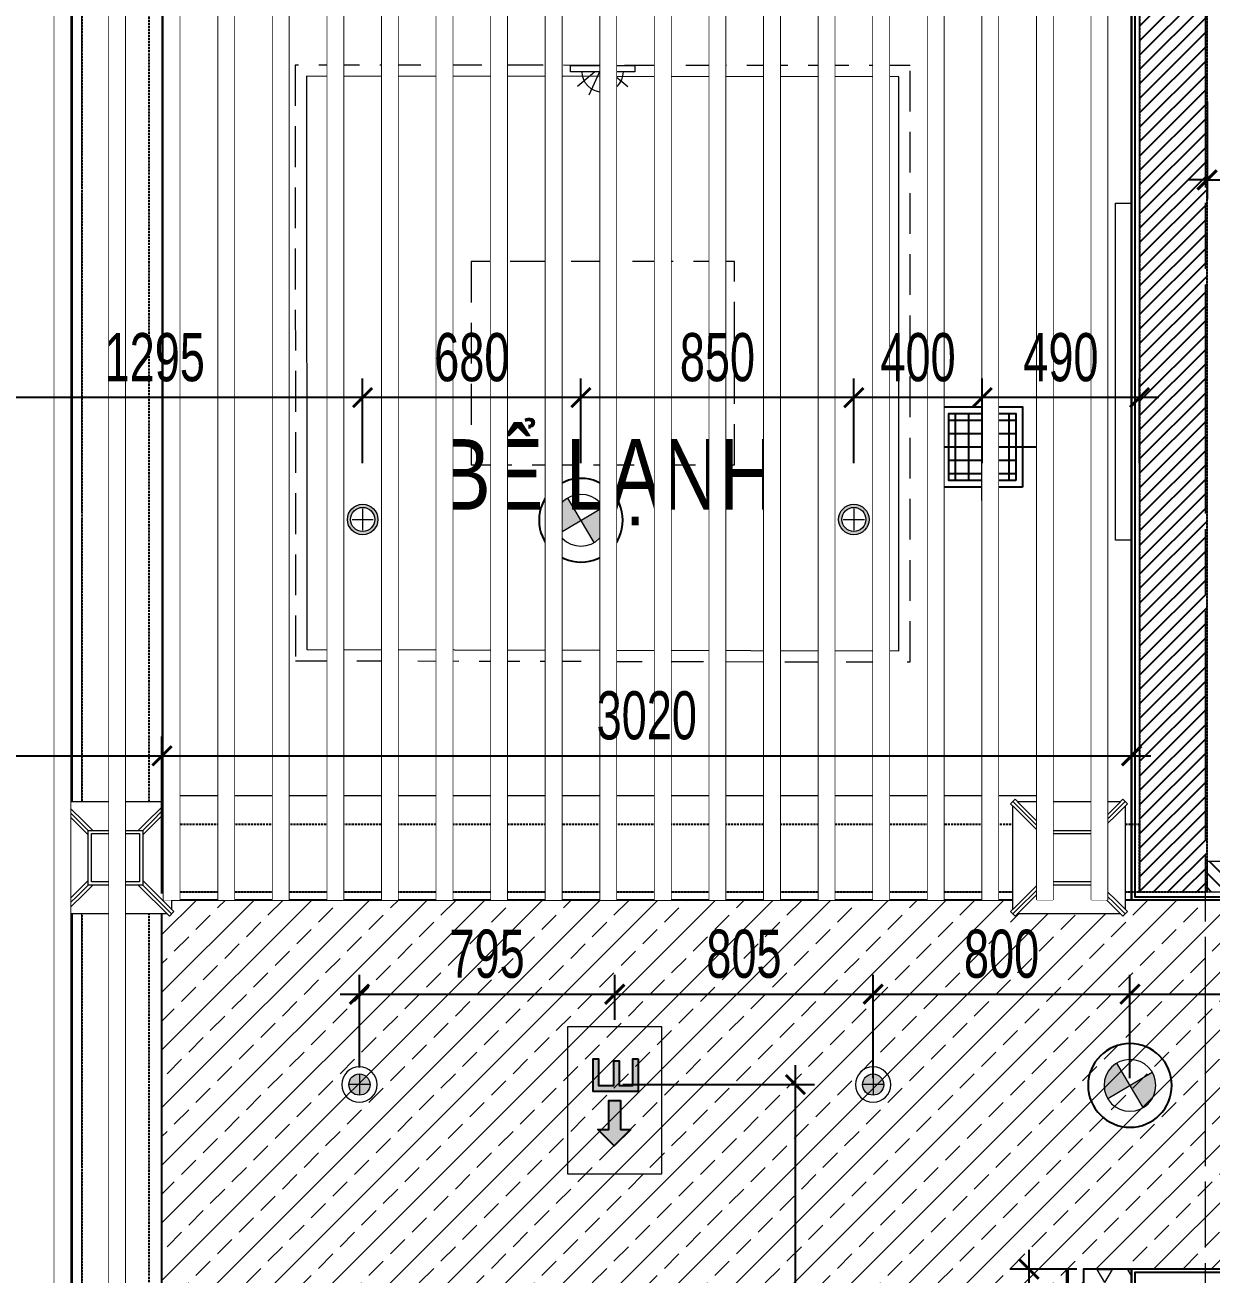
# Model space of a CAD drawing. Header units: millimetres. Extents: x -343543 to 400519, y -115663 to 104219.
# Drawn here: x -257931 to -254237, y 14710 to 18600 of the extents above; entities that cross this region are included whole.
import ezdxf
from ezdxf.xclip import XClip

# ---------------------------------------------------------------- set-up
doc = ezdxf.new("R2010")
doc.units = ezdxf.units.MM
doc.header["$XCLIPFRAME"] = 0
for name, pattern in [('HIDDEN2', [0.1875, 0.125, -0.0625]), ('XREF MAT BANG TUONG XAY$0$01.Xref _MB T1$0$HIDDEN', [9.525, 6.35, -3.175]), ('XREF MAT BANG TUONG XAY$0$CENTER', [50.8, 31.75, -6.35, 6.35, -6.35]), ('XREF MAT BANG TUONG XAY$0$xref_IKIGAI_Cot$0$HIDDEN', [9.525, 6.35, -3.175])]:
    doc.linetypes.add(name, pattern=pattern)
doc.layers.get('0').update_dxf_attribs({"color": 231, "lineweight": 0})
doc.layers.get('DefPoints').update_dxf_attribs({"color": 191})
for name, color, linetype, lineweight in [('01.Xref _MB T1$0$A-FURN', 251, 'Continuous', 5), ('1-INNO-E-Emergency', 1, 'EME', 5), ('A-CLNG', 157, 'Continuous', 25), ('A-FLOR-PRTN', 161, 'Continuous', 9), ('A-OPEN', 20, 'Continuous', 9), ('A-PATT', 252, 'Continuous', 9), ('A-SYMBOLS', 10, 'Continuous', 13), ('E-EX', 3, 'Continuous', 25), ('fix lighting', 2, 'Continuous', 5), ('SME-E-LTG-DIM', 55, 'Continuous', 18), ('XREF MAT BANG NOI THAT$0$01.Xref _MB T1$0$A-FURN', 8, 'Continuous', 5), ('XREF MAT BANG TUONG XAY$0$$1$A-TEXT', 8, 'Continuous', 25), ('XREF MAT BANG TUONG XAY$0$01.Xref _MB T1$0$A-FURN', 8, 'Continuous', 5), ('XREF MAT BANG TUONG XAY$0$01.Xref _MB T1$0$A-HIDD', 8, 'XREF MAT BANG TUONG XAY$0$01.Xref _MB T1$0$HIDDEN', 9), ('XREF MAT BANG TUONG XAY$0$A-GRID', 8, 'XREF MAT BANG TUONG XAY$0$CENTER', 15), ('XREF MAT BANG TUONG XAY$0$A-WALL-INT', 8, 'Continuous', 9)]:
    doc.layers.add(name, color=color, linetype=linetype, lineweight=lineweight)
doc.layers.add('fix lightting red', color=1, linetype='Continuous', lineweight=5, true_color=0xff0000)
for name, color, linetype in [('INNO-GIOTHAI', 20, 'Continuous'), ('XREF MAT BANG TUONG XAY$0$A-FNSH', 8, 'Continuous'), ('XREF MAT BANG TUONG XAY$0$A-FURN', 8, 'Continuous'), ('XREF MAT BANG TUONG XAY$0$A-PATT', 8, 'Continuous'), ('XREF MAT BANG TUONG XAY$0$xref_IKIGAI_Cot$0$S-HIDD', 8, 'XREF MAT BANG TUONG XAY$0$xref_IKIGAI_Cot$0$HIDDEN')]:
    doc.layers.add(name, color=color, linetype=linetype)
doc.styles.add('ROMANSssss', font='vntimeh.shx', dxfattribs={"width": 0.7})
doc.styles.add('SM-DIMTEXT', font='SME.shx', dxfattribs={"width": 0.7})
doc.styles.add('XREF MAT BANG TUONG XAY$0$01.Xref _MB T1$0$Standard', font='arial.ttf')
doc.styles.add('XREF MAT BANG TUONG XAY$0$Arial', font='arial.ttf', dxfattribs={"width": 0.8})
doc.linetypes.add('EME', pattern='A,2463.214661,-165.6529,["E",ROMANSssss,S=300,R=360,X=0,Y=-153.361507],-321.423057,2528.257516', length=5478.548134)
doc.dimstyles.new('SDIM-100', dxfattribs={"dimscale": 100, "dimtxt": 2, "dimasz": 0.6, "dimexe": 0.6, "dimexo": 0.2, "dimgap": 0.5, "dimtad": 1, "dimdec": 0, "dimzin": 12, "dimtxsty": 'SM-DIMTEXT', "dimblk": 'ARCHTICK', "dimblk1": 'ARCHTICK', "dimblk2": 'ARCHTICK', "dimcen": 0.12, "dimdle": 0.6, "dimclrd": 7, "dimclre": 8, "dimadec": 0, "dimazin": 3, "dimtfac": 2, "dimtix": 1, "dimtmove": 1, "dimatfit": 3, "dimfxl": 1, "dimtzin": 0, "dimarcsym": 1})
doc.dimstyles.new('XREF MAT BANG TUONG XAY$0$01.Xref _MB T1$0$Standard', dxfattribs={"dimtxt": 0.18, "dimasz": 0.18, "dimexe": 0.18, "dimexo": 0.0625, "dimgap": 0.09, "dimtad": 0, "dimtih": 1, "dimtoh": 1, "dimdec": 4, "dimzin": 0, "dimdsep": 46, "dimtxsty": 'XREF MAT BANG TUONG XAY$0$01.Xref _MB T1$0$Standard', "dimcen": 0.09, "dimadec": 0, "dimazin": 0, "dimtfac": 1, "dimtdec": 4, "dimtofl": 0, "dimtmove": 0, "dimatfit": 3, "dimfxl": 1, "dimtolj": 1, "dimtzin": 0, "dimarcsym": 0})

# ---------------------------------------------------------------- blocks, each defined once
blk = doc.blocks.new('XREF MAT BANG TUONG XAY$0$00.xref_IKIGAI_Truc')
at = {"layer": 'XREF MAT BANG TUONG XAY$0$A-GRID', "color": 8, "ltscale": 20}
for points in [[(5100, -3895), (5100, 22924.4)], [(8600, -4179.1), (8600, 22924.4)]]:
    blk.add_lwpolyline(points, dxfattribs=at)
blk = doc.blocks.new('*D1903')
at = {"color": 0, "lineweight": -2, "transparency": 16777216}
for p, q in [((5066.4, 18592.1), (5066.4, 14813.6)), ((5066.6, 14813.8), (5067.7, 14813.8)), ((5069.8, 14813.8), (5068.7, 14813.8)), ((5070, 14761.9), (5070, 14814))]:
    blk.add_line(p, q, dxfattribs=at)
at = {"color": 0, "transparency": 16777216}
for points in [[(5066.6, 14813.8), (5066.6, 14813.8), (5066.4, 14813.8)], [(5069.8, 14813.8), (5069.8, 14813.8), (5070, 14813.8)]]:
    blk.add_solid(points, dxfattribs=at)
at = {"layer": 'DefPoints', "color": 0, "transparency": 16777216}
for p in [(5066.4, 18592.2), (5066.4, 14813.8), (5070, 14761.9)]:
    blk.add_point(p, dxfattribs=at)
at = {"color": 0, "transparency": 16777216, "insert": (5068.2, 14813.8), "char_height": 0.18, "attachment_point": 5, "style": 'XREF MAT BANG TUONG XAY$0$01.Xref _MB T1$0$Standard'}
blk.add_mtext('\\A1;3.5833', dxfattribs=at)
blk = doc.blocks.new('XREF MAT BANG TUONG XAY$0$xref_IKIGAI_Cot')
at = {"layer": 'XREF MAT BANG TUONG XAY$0$A-GRID', "color": 8, "ltscale": 20}
for points in [[(5100, -3895), (5100, 22924.4)], [(8600, -4179.1), (8600, 22924.4)]]:
    blk.add_lwpolyline(points, dxfattribs=at)
at = {"layer": 'XREF MAT BANG TUONG XAY$0$xref_IKIGAI_Cot$0$S-HIDD', "color": 8}
for points in [[(5100, 9990), (5310, 9990), (5310, 19190), (5100, 19190)], [(8395, 15900), (8605, 15900), (8605, 19190), (8395, 19190)], [(8395, 16110.5), (5310, 16110.5), (5310, 15900.5), (8395, 15900.5)]]:
    blk.add_lwpolyline(points, close=True, dxfattribs=at)
blk = doc.blocks.new('*U231')
at = {"layer": 'XREF MAT BANG TUONG XAY$0$A-PATT'}
h = blk.add_hatch(dxfattribs=at)
h.set_pattern_fill('ANSI31', color=8, scale=10)
h.set_pattern_definition([(45, (38646.79, -11293.564), (-22.45064, 22.45064), [])])
h.paths.add_polyline_path([(-38.7, 47.5), (3161.3, 47.5), (3161.3, -162.5), (-38.7, -162.5)])
at = {"layer": 'XREF MAT BANG TUONG XAY$0$A-WALL-INT', "color": 8}
blk.add_lwpolyline([(-38.7, 47.5), (3161.3, 47.5), (3161.3, -162.5), (-38.7, -162.5)], close=True, dxfattribs=at)
blk = doc.blocks.new('*U288')
at = {"layer": 'XREF MAT BANG TUONG XAY$0$A-PATT'}
h = blk.add_hatch(dxfattribs=at)
h.set_pattern_fill('ANSI31', color=8, scale=10)
h.set_pattern_definition([(45, (36551.79, -11178.564), (-22.45064, 22.45064), [])])
h.paths.add_polyline_path([(-38.7, 47.5), (1066.3, 47.5), (1066.3, -47.5), (-38.7, -47.5)])
at = {"layer": 'XREF MAT BANG TUONG XAY$0$A-WALL-INT', "color": 8}
blk.add_lwpolyline([(-38.7, 47.5), (1066.3, 47.5), (1066.3, -47.5), (-38.7, -47.5)], close=True, dxfattribs=at)
blk = doc.blocks.new('XREF MAT BANG NOI THAT$0$den')
at = {"color": 8}
blk.add_wipeout([(-175, 160.9), (-160.9, 175), (160.9, 175), (175, 160.9), (175, -160.9), (160.9, -175), (-160.9, -175), (-175, -160.9)], dxfattribs=at).dxf.layer = 'XREF MAT BANG NOI THAT$0$01.Xref _MB T1$0$A-FURN'
for p, q in [((-167.9, 182.1), (-182.1, 167.9)), ((-85, 70.9), (-182.1, 167.9)), ((-85, 85), (-175, 175)), ((-70.9, 85), (-167.9, 182.1)), ((70.9, 85), (167.9, 182.1)), ((85, 85), (175, 175)), ((85, 70.9), (182.1, 167.9)), ((167.9, 182.1), (182.1, 167.9)), ((-85, -70.9), (-182.1, -167.9)), ((85, -70.9), (182.1, -167.9)), ((-85, -85), (-175, -175)), ((-70.9, -85), (-167.9, -182.1)), ((70.9, -85), (167.9, -182.1)), ((85, -85), (175, -175)), ((-167.9, -182.1), (-182.1, -167.9)), ((167.9, -182.1), (182.1, -167.9))]:
    blk.add_line(p, q, dxfattribs=at)
for points in [[(-175, -160.9), (-175, 160.9)], [(-160.9, 175), (160.9, 175)], [(175, 160.9), (175, -160.9)], [(160.9, -175), (-160.9, -175)]]:
    blk.add_lwpolyline(points, dxfattribs=at)
for points in [[(-85, 85), (85, 85), (85, -85), (-85, -85)], [(-75, 75), (75, 75), (75, -75), (-75, -75)]]:
    blk.add_lwpolyline(points, close=True, dxfattribs=at)
blk = doc.blocks.new('XREF MAT BANG NOI THAT')
at = {"color": 8}
blk.add_lwpolyline([(8370, 18045), (8370, 16995), (8320, 16995), (8320, 18045)], close=True, dxfattribs=at)
for p in [(5205, 16006.5), (8175, 16006.5)]:
    blk.add_blockref('XREF MAT BANG NOI THAT$0$den', p, dxfattribs=at)
blk.add_lwpolyline([(8350, 15830.5), (8350, 15830.5)], close=True, dxfattribs=at)
blk = doc.blocks.new('LT15')
blk.add_wipeout([(-175, 160.9), (-160.9, 175), (160.9, 175), (175, 160.9), (175, -160.9), (160.9, -175), (-160.9, -175), (-175, -160.9)]).dxf.layer = '01.Xref _MB T1$0$A-FURN'
for p, q in [((-167.9, 182.1), (-182.1, 167.9)), ((-85, 70.9), (-182.1, 167.9)), ((-85, 85), (-175, 175)), ((-70.9, 85), (-167.9, 182.1)), ((70.9, 85), (167.9, 182.1)), ((85, 85), (175, 175)), ((85, 70.9), (182.1, 167.9)), ((167.9, 182.1), (182.1, 167.9)), ((-85, -70.9), (-182.1, -167.9)), ((85, -70.9), (182.1, -167.9)), ((-85, -85), (-175, -175)), ((-70.9, -85), (-167.9, -182.1)), ((70.9, -85), (167.9, -182.1)), ((85, -85), (175, -175)), ((-167.9, -182.1), (-182.1, -167.9)), ((167.9, -182.1), (182.1, -167.9))]:
    blk.add_line(p, q)
for points in [[(-175, -160.9), (-175, 160.9)], [(-160.9, 175), (160.9, 175)], [(175, 160.9), (175, -160.9)], [(160.9, -175), (-160.9, -175)]]:
    blk.add_lwpolyline(points)
for points in [[(-85, 85), (85, 85), (85, -85), (-85, -85)], [(-75, 75), (75, 75), (75, -75), (-75, -75)]]:
    blk.add_lwpolyline(points, close=True)
blk = doc.blocks.new('LT14')
blk.add_lwpolyline([(20, -100), (20, 100), (0, 100), (0, -100)], close=True)
for points in [[(20, 23.9), (65.5, 78.2)], [(20, 9.1), (92.8, 42.3)], [(20, 0), (102, 0)], [(20, -9.1), (92.8, -42.3)], [(20, -23.9), (65.5, -78.2)]]:
    blk.add_lwpolyline(points)
blk.add_arc((20, 0), 63.8, 270, 90)
blk = doc.blocks.new('DenSanTuongT1Ikigai')
at = {"layer": 'fix lighting'}
for p in [(5205, 16006.5), (8175, 16006.5)]:
    blk.add_blockref('LT15', p, dxfattribs=at)
at = {"layer": 'fix lightting red', "xscale": -1.000000000000001, "rotation": 90}
blk.add_blockref('LT14', (6722.3, 18474.3), dxfattribs=at)
blk = doc.blocks.new('*U617')
blk.add_lwpolyline([(-50, 7913.6), (0, 7913.6), (0, -741.4), (-50, -741.4)], close=True)
blk.add_wipeout([(-50, 7913.6), (0, 7913.6), (0, -741.4), (-50, -741.4)])
blk = doc.blocks.new('*U619')
blk.add_lwpolyline([(-50, 1957.1), (0, 1957.1), (0, -6697.9), (-50, -6697.9)], close=True)
blk.add_wipeout([(-50, 1957.1), (0, 1957.1), (0, -6697.9), (-50, -6697.9)])
blk = doc.blocks.new('*U620')
blk.add_lwpolyline([(-50, -3692.9), (0, -3692.9), (0, -6697.9), (-50, -6697.9)], close=True)
blk.add_wipeout([(-50, -3692.9), (0, -3692.9), (0, -6697.9), (-50, -6697.9)])
blk = doc.blocks.new('*U621')
blk.add_lwpolyline([(-50, -3692.9), (0, -3692.9), (0, -6697.9), (-50, -6697.9)], close=True)
blk.add_wipeout([(-50, -3692.9), (0, -3692.9), (0, -6697.9), (-50, -6697.9)])
blk = doc.blocks.new('nnnndgnb')
at = {"layer": 'A-PATT'}
for name, p in [('*U617', (3740, -481.7)), ('*U619', (3910, 5474.9)), ('*U620', (4080, 11124.9)), ('*U620', (4250, 11124.9)), ('*U620', (4420, 11124.9)), ('*U620', (4590, 11124.9)), ('*U620', (4760, 11124.9)), ('*U620', (4930, 11124.9)), ('*U620', (5100, 11124.9)), ('*U621', (5270, 11124.9)), ('*U620', (5440, 11124.9)), ('*U620', (5610, 11124.9)), ('*U620', (5780, 11124.9)), ('*U620', (5950, 11124.9)), ('*U620', (6120, 11124.9)), ('*U620', (6290, 11124.9)), ('*U620', (6460, 11124.9)), ('*U620', (6630, 11124.9)), ('*U620', (6800, 11124.9)), ('*U620', (6970, 11124.9))]:
    blk.add_blockref(name, p, dxfattribs=at)
blk = doc.blocks.new('_ArchTick')
at = {"color": 0, "linetype": 'ByBlock', "const_width": 0.15}
blk.add_lwpolyline([(-0.5, -0.5), (0.5, 0.5)], dxfattribs=at)
blk = doc.blocks.new('*D970')
at = {"layer": 'DefPoints', "color": 0, "transparency": 16777216}
for p in [(-254949.2, 17439.5), (-254949.2, 17215.4), (-254459, 17215.4)]:
    blk.add_point(p, dxfattribs=at)
at = {"layer": 'SME-E-LTG-DIM', "color": 8, "lineweight": -2, "transparency": 16777216}
for p, q in [((-254949.2, 17235.4), (-254949.2, 17499.5)), ((-254459, 17235.4), (-254459, 17499.5))]:
    blk.add_line(p, q, dxfattribs=at)
at = {"layer": 'SME-E-LTG-DIM', "color": 7, "lineweight": -2, "transparency": 16777216}
blk.add_line((-254399, 17439.5), (-255009.2, 17439.5), dxfattribs=at)
at = {"layer": 'SME-E-LTG-DIM', "color": 7, "lineweight": -2, "transparency": 16777216, "xscale": 60, "yscale": 60, "zscale": 60, "rotation": 180}
blk.add_blockref('_ArchTick', (-254949.2, 17439.5), dxfattribs=at)
at = {"layer": 'SME-E-LTG-DIM', "color": 7, "lineweight": -2, "transparency": 16777216, "xscale": 60, "yscale": 60, "zscale": 60}
blk.add_blockref('_ArchTick', (-254459, 17439.5), dxfattribs=at)
at = {"layer": 'SME-E-LTG-DIM', "color": 0, "transparency": 16777216, "insert": (-254704.1, 17564.5), "char_height": 150, "attachment_point": 5, "style": 'SM-DIMTEXT'}
blk.add_mtext('490', dxfattribs=at)
blk = doc.blocks.new('*D971')
at = {"layer": 'DefPoints', "color": 0, "transparency": 16777216}
for p in [(-255349, 17439.5), (-255349, 17215.4), (-254949.2, 17215.4)]:
    blk.add_point(p, dxfattribs=at)
at = {"layer": 'SME-E-LTG-DIM', "color": 8, "lineweight": -2, "transparency": 16777216}
for p, q in [((-255349, 17235.4), (-255349, 17499.5)), ((-254949.2, 17235.4), (-254949.2, 17499.5))]:
    blk.add_line(p, q, dxfattribs=at)
at = {"layer": 'SME-E-LTG-DIM', "color": 7, "lineweight": -2, "transparency": 16777216}
blk.add_line((-254889.2, 17439.5), (-255409, 17439.5), dxfattribs=at)
at = {"layer": 'SME-E-LTG-DIM', "color": 7, "lineweight": -2, "transparency": 16777216, "xscale": 60, "yscale": 60, "zscale": 60, "rotation": 180}
blk.add_blockref('_ArchTick', (-255349, 17439.5), dxfattribs=at)
at = {"layer": 'SME-E-LTG-DIM', "color": 7, "lineweight": -2, "transparency": 16777216, "xscale": 60, "yscale": 60, "zscale": 60}
blk.add_blockref('_ArchTick', (-254949.2, 17439.5), dxfattribs=at)
at = {"layer": 'SME-E-LTG-DIM', "color": 0, "transparency": 16777216, "insert": (-255149.1, 17564.5), "char_height": 150, "attachment_point": 5, "style": 'SM-DIMTEXT'}
blk.add_mtext('400', dxfattribs=at)
blk = doc.blocks.new('*D972')
at = {"layer": 'DefPoints', "color": 0, "transparency": 16777216}
for p in [(-256199, 17439.5), (-256199, 17215.4), (-255349, 17215.4)]:
    blk.add_point(p, dxfattribs=at)
at = {"layer": 'SME-E-LTG-DIM', "color": 8, "lineweight": -2, "transparency": 16777216}
for p, q in [((-256199, 17235.4), (-256199, 17499.5)), ((-255349, 17235.4), (-255349, 17499.5))]:
    blk.add_line(p, q, dxfattribs=at)
at = {"layer": 'SME-E-LTG-DIM', "color": 7, "lineweight": -2, "transparency": 16777216}
blk.add_line((-255289, 17439.5), (-256259, 17439.5), dxfattribs=at)
at = {"layer": 'SME-E-LTG-DIM', "color": 7, "lineweight": -2, "transparency": 16777216, "xscale": 60, "yscale": 60, "zscale": 60, "rotation": 180}
blk.add_blockref('_ArchTick', (-256199, 17439.5), dxfattribs=at)
at = {"layer": 'SME-E-LTG-DIM', "color": 7, "lineweight": -2, "transparency": 16777216, "xscale": 60, "yscale": 60, "zscale": 60}
blk.add_blockref('_ArchTick', (-255349, 17439.5), dxfattribs=at)
at = {"layer": 'SME-E-LTG-DIM', "color": 0, "transparency": 16777216, "insert": (-255774, 17564.5), "char_height": 150, "attachment_point": 5, "style": 'SM-DIMTEXT'}
blk.add_mtext('850', dxfattribs=at)
blk = doc.blocks.new('*D973')
at = {"layer": 'DefPoints', "color": 0, "transparency": 16777216}
for p in [(-256879, 17439.5), (-256879, 17215.4), (-256199, 17215.4)]:
    blk.add_point(p, dxfattribs=at)
at = {"layer": 'SME-E-LTG-DIM', "color": 8, "lineweight": -2, "transparency": 16777216}
for p, q in [((-256879, 17235.4), (-256879, 17499.5)), ((-256199, 17235.4), (-256199, 17499.5))]:
    blk.add_line(p, q, dxfattribs=at)
at = {"layer": 'SME-E-LTG-DIM', "color": 7, "lineweight": -2, "transparency": 16777216}
blk.add_line((-256139, 17439.5), (-256939, 17439.5), dxfattribs=at)
at = {"layer": 'SME-E-LTG-DIM', "color": 7, "lineweight": -2, "transparency": 16777216, "xscale": 60, "yscale": 60, "zscale": 60, "rotation": 180}
blk.add_blockref('_ArchTick', (-256879, 17439.5), dxfattribs=at)
at = {"layer": 'SME-E-LTG-DIM', "color": 7, "lineweight": -2, "transparency": 16777216, "xscale": 60, "yscale": 60, "zscale": 60}
blk.add_blockref('_ArchTick', (-256199, 17439.5), dxfattribs=at)
at = {"layer": 'SME-E-LTG-DIM', "color": 0, "transparency": 16777216, "insert": (-256539, 17564.5), "char_height": 150, "attachment_point": 5, "style": 'SM-DIMTEXT'}
blk.add_mtext('680', dxfattribs=at)
blk = doc.blocks.new('*D974')
at = {"layer": 'DefPoints', "color": 0, "transparency": 16777216}
for p in [(-258174.2, 17764.5), (-258174.2, 17439.5), (-256879, 17215.4)]:
    blk.add_point(p, dxfattribs=at)
at = {"layer": 'SME-E-LTG-DIM', "color": 8, "lineweight": -2, "transparency": 16777216}
for p, q in [((-258174.2, 17744.5), (-258174.2, 17379.5)), ((-256879, 17235.4), (-256879, 17499.5))]:
    blk.add_line(p, q, dxfattribs=at)
at = {"layer": 'SME-E-LTG-DIM', "color": 7, "lineweight": -2, "transparency": 16777216}
blk.add_line((-256819, 17439.5), (-258234.2, 17439.5), dxfattribs=at)
at = {"layer": 'SME-E-LTG-DIM', "color": 7, "lineweight": -2, "transparency": 16777216, "xscale": 60, "yscale": 60, "zscale": 60, "rotation": 180}
blk.add_blockref('_ArchTick', (-258174.2, 17439.5), dxfattribs=at)
at = {"layer": 'SME-E-LTG-DIM', "color": 7, "lineweight": -2, "transparency": 16777216, "xscale": 60, "yscale": 60, "zscale": 60}
blk.add_blockref('_ArchTick', (-256879, 17439.5), dxfattribs=at)
at = {"layer": 'SME-E-LTG-DIM', "color": 0, "transparency": 16777216, "insert": (-257526.6, 17564.5), "char_height": 150, "attachment_point": 5, "style": 'SM-DIMTEXT'}
blk.add_mtext('1295', dxfattribs=at)
blk = doc.blocks.new('*D975')
at = {"layer": 'DefPoints', "color": 0, "transparency": 16777216}
for p in [(-256093.7, 15581.5), (-256093.7, 15481.8), (-256889, 15333)]:
    blk.add_point(p, dxfattribs=at)
at = {"layer": 'SME-E-LTG-DIM', "color": 8, "lineweight": -2, "transparency": 16777216}
for p, q in [((-256889, 15353), (-256889, 15641.5)), ((-256093.7, 15501.8), (-256093.7, 15641.5))]:
    blk.add_line(p, q, dxfattribs=at)
at = {"layer": 'SME-E-LTG-DIM', "color": 7, "lineweight": -2, "transparency": 16777216}
blk.add_line((-256949, 15581.5), (-256033.7, 15581.5), dxfattribs=at)
at = {"layer": 'SME-E-LTG-DIM', "color": 7, "lineweight": -2, "transparency": 16777216, "xscale": 60, "yscale": 60, "zscale": 60, "rotation": 180}
blk.add_blockref('_ArchTick', (-256889, 15581.5), dxfattribs=at)
at = {"layer": 'SME-E-LTG-DIM', "color": 7, "lineweight": -2, "transparency": 16777216, "xscale": 60, "yscale": 60, "zscale": 60}
blk.add_blockref('_ArchTick', (-256093.7, 15581.5), dxfattribs=at)
at = {"layer": 'SME-E-LTG-DIM', "color": 0, "transparency": 16777216, "insert": (-256491.4, 15706.5), "char_height": 150, "attachment_point": 5, "style": 'SM-DIMTEXT'}
blk.add_mtext('795', dxfattribs=at)
blk = doc.blocks.new('*D976')
at = {"layer": 'DefPoints', "color": 0, "transparency": 16777216}
for p in [(-255289, 15581.5), (-256093.7, 15481.8), (-255289, 15300)]:
    blk.add_point(p, dxfattribs=at)
at = {"layer": 'SME-E-LTG-DIM', "color": 8, "lineweight": -2, "transparency": 16777216}
for p, q in [((-256093.7, 15501.8), (-256093.7, 15641.5)), ((-255289, 15320), (-255289, 15641.5))]:
    blk.add_line(p, q, dxfattribs=at)
at = {"layer": 'SME-E-LTG-DIM', "color": 7, "lineweight": -2, "transparency": 16777216}
blk.add_line((-256153.7, 15581.5), (-255229, 15581.5), dxfattribs=at)
at = {"layer": 'SME-E-LTG-DIM', "color": 7, "lineweight": -2, "transparency": 16777216, "xscale": 60, "yscale": 60, "zscale": 60, "rotation": 180}
blk.add_blockref('_ArchTick', (-256093.7, 15581.5), dxfattribs=at)
at = {"layer": 'SME-E-LTG-DIM', "color": 7, "lineweight": -2, "transparency": 16777216, "xscale": 60, "yscale": 60, "zscale": 60}
blk.add_blockref('_ArchTick', (-255289, 15581.5), dxfattribs=at)
at = {"layer": 'SME-E-LTG-DIM', "color": 0, "transparency": 16777216, "insert": (-255691.4, 15706.5), "char_height": 150, "attachment_point": 5, "style": 'SM-DIMTEXT'}
blk.add_mtext('805', dxfattribs=at)
blk = doc.blocks.new('*D977')
at = {"layer": 'DefPoints', "color": 0, "transparency": 16777216}
for p in [(-254489, 15581.5), (-255289, 15300), (-254489, 15300)]:
    blk.add_point(p, dxfattribs=at)
at = {"layer": 'SME-E-LTG-DIM', "color": 8, "lineweight": -2, "transparency": 16777216}
for p, q in [((-255289, 15320), (-255289, 15641.5)), ((-254489, 15320), (-254489, 15641.5))]:
    blk.add_line(p, q, dxfattribs=at)
at = {"layer": 'SME-E-LTG-DIM', "color": 7, "lineweight": -2, "transparency": 16777216}
blk.add_line((-255349, 15581.5), (-254429, 15581.5), dxfattribs=at)
at = {"layer": 'SME-E-LTG-DIM', "color": 7, "lineweight": -2, "transparency": 16777216, "xscale": 60, "yscale": 60, "zscale": 60, "rotation": 180}
blk.add_blockref('_ArchTick', (-255289, 15581.5), dxfattribs=at)
at = {"layer": 'SME-E-LTG-DIM', "color": 7, "lineweight": -2, "transparency": 16777216, "xscale": 60, "yscale": 60, "zscale": 60}
blk.add_blockref('_ArchTick', (-254489, 15581.5), dxfattribs=at)
at = {"layer": 'SME-E-LTG-DIM', "color": 0, "transparency": 16777216, "insert": (-254889, 15706.5), "char_height": 150, "attachment_point": 5, "style": 'SM-DIMTEXT'}
blk.add_mtext('800', dxfattribs=at)
blk = doc.blocks.new('*D978')
at = {"layer": 'DefPoints', "color": 0, "transparency": 16777216}
for p in [(-253689, 15581.5), (-254489, 15300), (-253689, 15300)]:
    blk.add_point(p, dxfattribs=at)
at = {"layer": 'SME-E-LTG-DIM', "color": 8, "lineweight": -2, "transparency": 16777216}
for p, q in [((-254489, 15320), (-254489, 15641.5)), ((-253689, 15320), (-253689, 15641.5))]:
    blk.add_line(p, q, dxfattribs=at)
at = {"layer": 'SME-E-LTG-DIM', "color": 7, "lineweight": -2, "transparency": 16777216}
blk.add_line((-254549, 15581.5), (-253629, 15581.5), dxfattribs=at)
at = {"layer": 'SME-E-LTG-DIM', "color": 7, "lineweight": -2, "transparency": 16777216, "xscale": 60, "yscale": 60, "zscale": 60, "rotation": 180}
blk.add_blockref('_ArchTick', (-254489, 15581.5), dxfattribs=at)
at = {"layer": 'SME-E-LTG-DIM', "color": 7, "lineweight": -2, "transparency": 16777216, "xscale": 60, "yscale": 60, "zscale": 60}
blk.add_blockref('_ArchTick', (-253689, 15581.5), dxfattribs=at)
at = {"layer": 'SME-E-LTG-DIM', "color": 0, "transparency": 16777216, "insert": (-254089, 15706.5), "char_height": 150, "attachment_point": 5, "style": 'SM-DIMTEXT'}
blk.add_mtext('800', dxfattribs=at)
blk = doc.blocks.new('*D984')
at = {"layer": 'DefPoints', "color": 0, "transparency": 16777216}
for p in [(-256089, 15300), (-255531.2, 15300), (-256089, 12975)]:
    blk.add_point(p, dxfattribs=at)
at = {"layer": 'SME-E-LTG-DIM', "color": 7, "lineweight": -2, "transparency": 16777216}
blk.add_line((-255531.2, 12915), (-255531.2, 15360), dxfattribs=at)
at = {"layer": 'SME-E-LTG-DIM', "color": 8, "lineweight": -2, "transparency": 16777216}
for p, q in [((-256069, 15300), (-255471.2, 15300)), ((-256069, 12975), (-255471.2, 12975))]:
    blk.add_line(p, q, dxfattribs=at)
at = {"layer": 'SME-E-LTG-DIM', "color": 7, "lineweight": -2, "transparency": 16777216, "xscale": 60, "yscale": 60, "zscale": 60}
for p, rotation in [((-255531.2, 15300), 90), ((-255531.2, 12975), 270)]:
    blk.add_blockref('_ArchTick', p, dxfattribs=dict(at, rotation=rotation))
at = {"layer": 'SME-E-LTG-DIM', "color": 0, "transparency": 16777216, "insert": (-255656.2, 14137.5), "char_height": 150, "attachment_point": 5, "rotation": 90, "style": 'SM-DIMTEXT'}
blk.add_mtext('2325', dxfattribs=at)
blk = doc.blocks.new('*D986')
at = {"layer": 'DefPoints', "color": 0, "transparency": 16777216}
for p in [(-254803.1, 14725), (-254634, 14725), (-254634, 11375)]:
    blk.add_point(p, dxfattribs=at)
at = {"layer": 'SME-E-LTG-DIM', "color": 7, "lineweight": -2, "transparency": 16777216}
blk.add_line((-254803.1, 11315), (-254803.1, 14785), dxfattribs=at)
at = {"layer": 'SME-E-LTG-DIM', "color": 8, "lineweight": -2, "transparency": 16777216}
for p, q in [((-254654, 14725), (-254863.1, 14725)), ((-254654, 11375), (-254863.1, 11375))]:
    blk.add_line(p, q, dxfattribs=at)
at = {"layer": 'SME-E-LTG-DIM', "color": 7, "lineweight": -2, "transparency": 16777216, "xscale": 60, "yscale": 60, "zscale": 60}
for p, rotation in [((-254803.1, 14725), 90), ((-254803.1, 11375), 270)]:
    blk.add_blockref('_ArchTick', p, dxfattribs=dict(at, rotation=rotation))
at = {"layer": 'SME-E-LTG-DIM', "color": 0, "transparency": 16777216, "insert": (-254928.1, 13050), "char_height": 150, "attachment_point": 5, "rotation": 90, "style": 'SM-DIMTEXT'}
blk.add_mtext('3350', dxfattribs=at)
blk = doc.blocks.new('*D1047')
at = {"layer": 'DefPoints', "color": 0, "transparency": 16777216}
for p in [(-253944, 18433.6), (-254249, 18382.2), (-253944, 18117.4)]:
    blk.add_point(p, dxfattribs=at)
at = {"layer": 'SME-E-LTG-DIM', "color": 8, "lineweight": -2, "transparency": 16777216}
for p, q in [((-253944, 18413.6), (-253944, 18057.4)), ((-254249, 18362.2), (-254249, 18057.4))]:
    blk.add_line(p, q, dxfattribs=at)
at = {"layer": 'SME-E-LTG-DIM', "color": 7, "lineweight": -2, "transparency": 16777216}
for p, q in [((-254249, 18117.4), (-254309, 18117.4)), ((-254249, 18117.4), (-253944, 18117.4)), ((-253944, 18117.4), (-253884, 18117.4))]:
    blk.add_line(p, q, dxfattribs=at)
at = {"layer": 'SME-E-LTG-DIM', "color": 7, "lineweight": -2, "transparency": 16777216, "xscale": 60, "yscale": 60, "zscale": 60}
blk.add_blockref('_ArchTick', (-254249, 18117.4), dxfattribs=at)
at = {"layer": 'SME-E-LTG-DIM', "color": 7, "lineweight": -2, "transparency": 16777216, "xscale": 60, "yscale": 60, "zscale": 60, "rotation": 180}
blk.add_blockref('_ArchTick', (-253944, 18117.4), dxfattribs=at)
at = {"layer": 'SME-E-LTG-DIM', "color": 0, "transparency": 16777216, "insert": (-254096.5, 18242.4), "char_height": 150, "attachment_point": 5, "style": 'SM-DIMTEXT'}
blk.add_mtext('305', dxfattribs=at)
blk = doc.blocks.new('*D1296')
at = {"layer": 'DefPoints', "color": 0, "transparency": 16777216}
for p in [(-257504, 16324), (-262394, 16062), (-257504, 15875)]:
    blk.add_point(p, dxfattribs=at)
at = {"layer": 'SME-E-LTG-DIM', "color": 8, "lineweight": -2, "transparency": 16777216}
for p, q in [((-262394, 16082), (-262394, 16384)), ((-257504, 15895), (-257504, 16384))]:
    blk.add_line(p, q, dxfattribs=at)
at = {"layer": 'SME-E-LTG-DIM', "color": 7, "lineweight": -2, "transparency": 16777216}
blk.add_line((-262454, 16324), (-257444, 16324), dxfattribs=at)
at = {"layer": 'SME-E-LTG-DIM', "color": 7, "lineweight": -2, "transparency": 16777216, "xscale": 60, "yscale": 60, "zscale": 60, "rotation": 180}
blk.add_blockref('_ArchTick', (-262394, 16324), dxfattribs=at)
at = {"layer": 'SME-E-LTG-DIM', "color": 7, "lineweight": -2, "transparency": 16777216, "xscale": 60, "yscale": 60, "zscale": 60}
blk.add_blockref('_ArchTick', (-257504, 16324), dxfattribs=at)
at = {"layer": 'SME-E-LTG-DIM', "color": 0, "transparency": 16777216, "insert": (-259949, 16449), "char_height": 150, "attachment_point": 5, "style": 'SM-DIMTEXT'}
blk.add_mtext('4890', dxfattribs=at)
blk = doc.blocks.new('*D1297')
at = {"layer": 'DefPoints', "color": 0, "transparency": 16777216}
for p in [(-254484, 16324), (-257504, 15875), (-254484, 15875)]:
    blk.add_point(p, dxfattribs=at)
at = {"layer": 'SME-E-LTG-DIM', "color": 8, "lineweight": -2, "transparency": 16777216}
for p, q in [((-257504, 15895), (-257504, 16384)), ((-254484, 15895), (-254484, 16384))]:
    blk.add_line(p, q, dxfattribs=at)
at = {"layer": 'SME-E-LTG-DIM', "color": 7, "lineweight": -2, "transparency": 16777216}
blk.add_line((-257564, 16324), (-254424, 16324), dxfattribs=at)
at = {"layer": 'SME-E-LTG-DIM', "color": 7, "lineweight": -2, "transparency": 16777216, "xscale": 60, "yscale": 60, "zscale": 60, "rotation": 180}
blk.add_blockref('_ArchTick', (-257504, 16324), dxfattribs=at)
at = {"layer": 'SME-E-LTG-DIM', "color": 7, "lineweight": -2, "transparency": 16777216, "xscale": 60, "yscale": 60, "zscale": 60}
blk.add_blockref('_ArchTick', (-254484, 16324), dxfattribs=at)
at = {"layer": 'SME-E-LTG-DIM', "color": 0, "transparency": 16777216, "insert": (-255994, 16449), "char_height": 150, "attachment_point": 5, "style": 'SM-DIMTEXT'}
blk.add_mtext('3020', dxfattribs=at)
blk = doc.blocks.new('Den downligh su co')
at = {"layer": '1-INNO-E-Emergency'}
h = blk.add_hatch(color=1, dxfattribs=at)
h.dxf.hatch_style = 1
h.paths.add_polyline_path([(-51.3, 51.3), (0, 0), (51.3, 51.3, 0.414214)])
h.paths.add_polyline_path([(0, 0), (-51.3, -51.3, 0.414214), (51.3, -51.3)])
at = {"layer": '1-INNO-E-Emergency', "color": 1}
for points in [[(-51.3, 51.3), (51.3, -51.3)], [(-51.3, -51.3), (51.3, 51.3)]]:
    blk.add_lwpolyline(points, dxfattribs=at)
blk.add_circle((0, 0), 72.5, dxfattribs=at)
at = {"layer": 'DefPoints', "ltscale": 5}
blk.add_circle((0, 0), 117.2, dxfattribs=at)
blk = doc.blocks.new('ĐÈN EXIT CHỈ HƯỚNG')
at = {"lineweight": 9}
h = blk.add_hatch(color=256, dxfattribs=at)
h.paths.add_polyline_path([(-17.9, -64.8), (78.3, -64.8), (78.3, -49.1), (-0.3, -49.1), (-0.3, -8.2), (73.3, -8.2), (73.3, 7.3), (-0.3, 7.3), (-0.3, 52.7), (78.3, 52.7), (78.3, 68.3), (-17.9, 68.3)])
h.paths.add_polyline_path([(-130.5, -43.1), (-130.6, -12.8), (-44.6, -12.8), (-44.6, 21.7), (-130.6, 21.7), (-130.6, 55.2), (-179.6, 6.1)])
blk.add_line((-44.6, 21.7), (-44.6, -12.8))
at = {"lineweight": 15, "flags": 128}
blk.add_lwpolyline([(173.2, -135.6), (173.2, 144.4), (-262.4, 144.4), (-262.4, -135.6)], close=True, dxfattribs=at)
at = {"flags": 128}
for points in [[(-130.6, -43), (-179.6, 6.1), (-130.6, 55.2), (-130.6, 21.7), (-44.6, 21.7), (-44.6, -12.8), (-130.6, -12.8)], [(78.3, -64.8), (-17.9, -64.8), (-17.9, 68.3), (78.3, 68.3), (78.3, 52.7), (-0.3, 52.7), (-0.3, 7.3), (73.3, 7.3), (73.3, -8.2), (-0.3, -8.2), (-0.3, -49.1), (78.3, -49.1)]]:
    blk.add_lwpolyline(points, close=True, dxfattribs=at)
blk = doc.blocks.new('Exit su co')
at = {"layer": '1-INNO-E-Emergency', "xscale": -1.112275862068966, "yscale": 1.112275862068966, "zscale": 1.112275862068966, "rotation": 255.7726182171235}
for p in [(6655, 17060), (8365, 15300)]:
    blk.add_blockref('Den downligh su co', p, dxfattribs=at)
at = {"layer": 'E-EX', "color": 3, "true_color": 0x00ff00, "xscale": 1.05000000000006, "yscale": 1.05000000000006, "zscale": 1.05000000000006, "rotation": 90}
blk.add_blockref('ĐÈN EXIT CHỈ HƯỚNG', (6765, 15300), dxfattribs=at)
blk = doc.blocks.new('LT8A')
at = {"layer": 'A-PATT', "true_color": 0xd6d6d6}
h = blk.add_hatch(dxfattribs=at)
h.set_pattern_fill('_USER', color=254, scale=340, double=1, pattern_type=0)
h.set_pattern_definition([(0, (-1255, -18820), (0, 340), []), (90, (-1255, -18820), (-340, 2e-14), [])])
edge = h.paths.add_edge_path(flags=17)
edge.add_arc((0, 0), 37.5, 0, 360)
edge = h.paths.add_edge_path()
edge.add_arc((0, 0), 47.5, 0, 360)
at = {"layer": 'A-PATT'}
h = blk.add_hatch(color=256, dxfattribs=at)
h.dxf.hatch_style = 1
edge = h.paths.add_edge_path(flags=17)
edge.add_arc((0, 0), 37.5, 0, 360)
edge = h.paths.add_edge_path()
edge.add_arc((0, 0), 47.5, 0, 360)
for points in [[(-33, 0), (33, 0)], [(0, 33), (0, -33)]]:
    blk.add_lwpolyline(points)
for radius in [47.5, 37.5]:
    blk.add_circle((0, 0), radius)
blk = doc.blocks.new('CUA GIO HOI')
at = {"linetype": 'Continuous'}
for p, q in [((104.2, 83.3), (-104.2, 83.3)), ((-83.3, 104.2), (-83.3, -104.2)), ((-41.7, 104.2), (-41.7, -104.2)), ((0, 104.2), (0, -104.2)), ((41.7, 104.2), (41.7, -104.2)), ((83.3, 104.2), (83.3, -104.2)), ((104.2, 41.7), (-104.2, 41.7)), ((104.2, 0), (-104.2, 0)), ((104.2, -41.7), (-104.2, -41.7)), ((104.2, -83.3), (-104.2, -83.3))]:
    blk.add_line(p, q, dxfattribs=at)
at = {"flags": 128}
for points in [[(0, 166.7), (0, -166.7)], [(166.7, 0), (-166.7, 0)]]:
    blk.add_lwpolyline(points, dxfattribs=at)
for points in [[(125, 125), (-125, 125), (-125, -125), (125, -125)], [(104.2, 104.2), (-104.2, 104.2), (-104.2, -104.2), (104.2, -104.2)]]:
    blk.add_lwpolyline(points, close=True, dxfattribs=at)
blk = doc.blocks.new('XR-TRAN_SANH$0$A$C896e62ca')
at = {"layer": 'A-PATT', "true_color": 0x848484}
h = blk.add_hatch(color=252, dxfattribs=at)
h.dxf.hatch_style = 1
edge = h.paths.add_edge_path()
edge.add_arc((0, 0), 33, 0, 360)
at = {"color": 0, "linetype": 'ByBlock'}
for p, q in [((33, 0), (-33, 0)), ((0, 33), (0, -33))]:
    blk.add_line(p, q, dxfattribs=at)
blk.add_circle((0, 0), 33, dxfattribs=at)
for start, end in [(90, 270), (270, 90)]:
    blk.add_arc((0, 0), 55, start, end, dxfattribs=at)
blk = doc.blocks.new('01.Xref _MB T1')
at = {"color": 8}
for points in [[(5350.00011, 15899.99915), (8395, 15900.00022), (8395, 19187.99989), (5399.99067, 19190.00266), (5399.99067, 19100.00025), (5000, 19100), (5000, 19190.00241), (300, 19190.00241), (300.00025, 18999.99692), (210.00036, 18999.99692), (210.00011, 10200), (5350.00011, 10200), (5350.00011, 15899.99915)], [(8605.00011, 15995.00022), (8604.98143, 19189.99915), (11305, 19189.99903)]]:
    blk.add_lwpolyline(points, dxfattribs=at)
for points in [[(3539.99179, 10449.99962), (3540.08991, 10824.96238), (3279.9671, 10825.03045), (3279.9671, 10225.00011), (2149.99201, 10225.00011), (2149.99201, 10825.00851), (1889.9917, 10825.00851), (1889.9917, 10450), (459.99182, 10450), (459.99182, 18879.99404), (5069.99182, 18879.99404), (5069.99182, 10450)], [(5069.98767, 18879.99404), (459.99596, 18879.99404), (460.00011, 10450), (1915.00118, 10450), (1915.00118, 10200), (3515.00118, 10200), (3515.00118, 10450), (5070.00011, 10450)], [(5350, 16199.99915), (8095, 16199.99915), (8095, 18879.99404), (5350, 18879.99404)]]:
    blk.add_lwpolyline(points, close=True, dxfattribs=at)
at = {"layer": 'XREF MAT BANG TUONG XAY$0$01.Xref _MB T1$0$A-FURN', "color": 8}
blk.add_lwpolyline([(5801.23147, 16654.99899), (7645, 16651.2327), (7645, 18438.5185), (5799.68884, 18440.1062)], close=True, dxfattribs=at)
at = {"layer": 'XREF MAT BANG TUONG XAY$0$01.Xref _MB T1$0$A-HIDD', "color": 8, "ltscale": 20}
for points in [[(5766.26164, 16620.07035), (7680, 16616.16113), (7680, 18473.4884), (5764.65855, 18475.13636)], [(6312.9177, 17862.99608), (6312.9177, 17229.6807), (7132.9177, 17229.6807), (7132.9177, 17862.99608)]]:
    blk.add_lwpolyline(points, close=True, dxfattribs=at)
at = {"layer": 'XREF MAT BANG TUONG XAY$0$A-FNSH', "color": 8}
for points in [[(11289.99998, 14715.00011), (8379.99068, 14715.00011), (8380.00025, 11309.99999)], [(14165.00007, 19414.99916), (7544.99993, 19415.00765), (7544.99993, 19174.99886), (8379.99034, 19175.00748), (8380.00005, 15885.00022), (9724.93809, 15884.99914)], [(7544.99993, 19164.99886), (8369.99037, 19165.00738), (8370.00008, 15875.00023), (9734.93809, 15874.99913)], [(11279.99999, 14725.00011), (8369.99066, 14725.00011), (8370.00025, 11309.99999)]]:
    blk.add_lwpolyline(points, dxfattribs=at)
at = {"color": 8}
blk.add_blockref('XREF MAT BANG TUONG XAY$0$00.xref_IKIGAI_Truc', (0.00011, 0), dxfattribs=at)
ref = blk.add_blockref('XREF MAT BANG TUONG XAY$0$xref_IKIGAI_Cot', (-0.00927, -0.00001), dxfattribs=at)
XClip(ref).set_block_clipping_path([(-1610.3425959283, -2225.6693134198), (41829.1295208634, 21555.8819575264)])
at = {"layer": 'XREF MAT BANG TUONG XAY$0$A-FURN', "color": 8, "xscale": -1}
for name, p, rotation in [('*U231', (8557.5, 15938.6989), 270), ('*U288', (8643.69831, 15947.50022), 180)]:
    blk.add_blockref(name, p, dxfattribs=dict(at, rotation=rotation))
at = {"layer": 'XREF MAT BANG TUONG XAY$0$$1$A-TEXT', "color": 8, "style": 'XREF MAT BANG TUONG XAY$0$Arial', "width": 0.8}
blk.add_text('BỂ LẠNH', height=220, dxfattribs=at).set_placement((6210.22624, 17090.30884))
at = {"color": 8}
dim = blk.add_linear_dim(base=(5066.41045, 14813.78557), p1=(5069.99375, 14761.86463), p2=(5066.41045, 18592.20204), dimstyle='XREF MAT BANG TUONG XAY$0$01.Xref _MB T1$0$Standard', dxfattribs=at)
dim.commit()
dim.dimension.update_dxf_attribs({"geometry": '*D1903', "text_midpoint": (5068.2021, 14813.78557)})
at = {"layer": 'A-PATT', "color": 8}
blk.add_blockref('XREF MAT BANG NOI THAT', (0, 0), dxfattribs=at)

msp = doc.modelspace()

# ---------------------------------------------------------------- block references
at = {"layer": 'A-SYMBOLS'}
msp.add_blockref('01.Xref _MB T1', (-262854, 0), dxfattribs=at)

# ---------------------------------------------------------------- next in the draw order: hatches: boundary and pattern name
at = {"layer": 'A-PATT'}
h = msp.add_hatch(dxfattribs=at)
h.set_pattern_fill('ANSI33', color=256, scale=20, double=1)
h.set_pattern_definition([(45, (-262854.02, -1e-05), (-89.8026, 89.8026), []), (45, (-262764.22, -1e-05), (-89.8026, 89.8026), [63.5, -31.75])])
h.paths.add_polyline_path([(-257504, 15875.7), (-251574, 15875.7), (-251574, 14725), (-254634, 14725), (-254634, 11375), (-254484, 11375), (-254484, 10225), (-255829, 10225), (-255829, 9965), (-257379, 9965), (-257379, 10225), (-257504, 10225)])
h = msp.add_hatch(dxfattribs=at)
h.set_pattern_fill('TRIANG', color=256, scale=10)
h.set_pattern_definition([(60, (-262854.025, -1e-05), (-47.625, 82.4889), [47.625, -47.625]), (120, (-262854.025, -1e-05), (-95.25, 1e-05), [47.625, -47.625]), (0, (-262877.84, 41.244), (47.625, 82.4889), [47.625, -47.625])])
h.paths.add_polyline_path([(-254634, 11375), (-254484, 11375), (-254484, 14725), (-254634, 14725)])

# ---------------------------------------------------------------- next in the draw order: linework, layer by layer
at = {"layer": 'A-CLNG', "color": 251}
for points in [[(-254484, 15875), (-254484, 18880), (-262394, 18880), (-262394, 10225), (-257504, 10225), (-257504, 15875)], [(-257504, 15875.7), (-251574, 15875.7), (-251574, 14725), (-254634, 14725), (-254634, 11375), (-254484, 11375), (-254484, 10225), (-255829, 10225), (-255829, 9965), (-257379, 9965), (-257379, 10225), (-257504, 10225)], [(-254634, 11375), (-254484, 11375), (-254484, 14725), (-254634, 14725)]]:
    msp.add_lwpolyline(points, close=True, dxfattribs=at)
at = {"layer": 'fix lighting', "color": 1, "linetype": 'HIDDEN2', "true_color": 0xff0000, "const_width": 10}
msp.add_lwpolyline([(-254684, 11375), (-254684, 14725)], dxfattribs=at)

# ---------------------------------------------------------------- next in the draw order: block references
at = {"layer": 'fix lighting'}
for name, p in [('Exit su co', (-262854, -2.5)), ('XR-TRAN_SANH$0$A$C896e62ca', (-256889, 15300)), ('XR-TRAN_SANH$0$A$C896e62ca', (-255289, 15300))]:
    msp.add_blockref(name, p, dxfattribs=at)
at = {"layer": 'fix lightting red', "color": 1, "true_color": 0xff0000}
for p in [(-256879, 17060), (-255349, 17060)]:
    msp.add_blockref('LT8A', p, dxfattribs=at)
at = {"layer": 'INNO-GIOTHAI', "xscale": -1, "rotation": 180}
msp.add_blockref('CUA GIO HOI', (-254949, 17285.3), dxfattribs=at)

# ---------------------------------------------------------------- next in the draw order: block references
at = {"layer": 'A-FLOR-PRTN'}
msp.add_blockref('DenSanTuongT1Ikigai', (-262854, 0), dxfattribs=at)

# ---------------------------------------------------------------- next in the draw order: block references
at = {"layer": 'A-OPEN'}
msp.add_blockref('nnnndgnb', (-261529, 11448), dxfattribs=at)

# ---------------------------------------------------------------- next in the draw order: dimensions: what is measured, and where the dimension line sits
at = {"layer": 'SME-E-LTG-DIM'}
dim = msp.add_linear_dim(base=(-253944, 18117.4), p1=(-254249, 18382.2), p2=(-253944, 18433.6), dimstyle='SDIM-100', override={"dimtxt": 1.5, "dimtfill": 0}, dxfattribs=at)
dim.commit()
dim.dimension.update_dxf_attribs({"geometry": '*D1047', "text_midpoint": (-254096.5, 18242.4)})

# ---------------------------------------------------------------- next in the draw order: dimensions: what is measured, and where the dimension line sits
for base, p1, p2, picture, middle in [((-258174.2, 17439.5), (-256879, 17215.4), (-258174.2, 17764.5), '*D974', (-257526.6, 17564.5)), ((-256879, 17439.5), (-256199, 17215.4), (-256879, 17215.4), '*D973', (-256539, 17564.5)), ((-256199, 17439.5), (-255349, 17215.4), (-256199, 17215.4), '*D972', (-255774, 17564.5)), ((-255349, 17439.5), (-254949.2, 17215.4), (-255349, 17215.4), '*D971', (-255149.1, 17564.5)), ((-254949.2, 17439.5), (-254459, 17215.4), (-254949.2, 17215.4), '*D970', (-254704.1, 17564.5)), ((-257504, 16324), (-262394, 16062), (-257504, 15875), '*D1296', (-259949, 16449)), ((-254484, 16324), (-257504, 15875), (-254484, 15875), '*D1297', (-255994, 16449)), ((-256093.7, 15581.5), (-256889, 15333), (-256093.7, 15481.8), '*D975', (-256491.4, 15706.5)), ((-255289, 15581.5), (-256093.7, 15481.8), (-255289, 15300), '*D976', (-255691.4, 15706.5)), ((-254489, 15581.5), (-255289, 15300), (-254489, 15300), '*D977', (-254889, 15706.5)), ((-253689, 15581.5), (-254489, 15300), (-253689, 15300), '*D978', (-254089, 15706.5))]:
    dim = msp.add_linear_dim(base=base, p1=p1, p2=p2, dimstyle='SDIM-100', override={"dimtxt": 1.5, "dimtfill": 0}, dxfattribs=at)
    dim.commit()
    dim.dimension.update_dxf_attribs({"geometry": picture, "text_midpoint": middle})
for base, p1, p2, picture, middle in [((-255531.2, 15300), (-256089, 12975), (-256089, 15300), '*D984', (-255656.2, 14137.5)), ((-254803.1, 14725), (-254634, 11375), (-254634, 14725), '*D986', (-254928.1, 13050))]:
    dim = msp.add_linear_dim(base=base, p1=p1, p2=p2, angle=90, dimstyle='SDIM-100', override={"dimtxt": 1.5, "dimtfill": 0}, dxfattribs=at)
    dim.commit()
    dim.dimension.update_dxf_attribs({"geometry": picture, "text_midpoint": middle})

doc.saveas('drawing.dxf')
